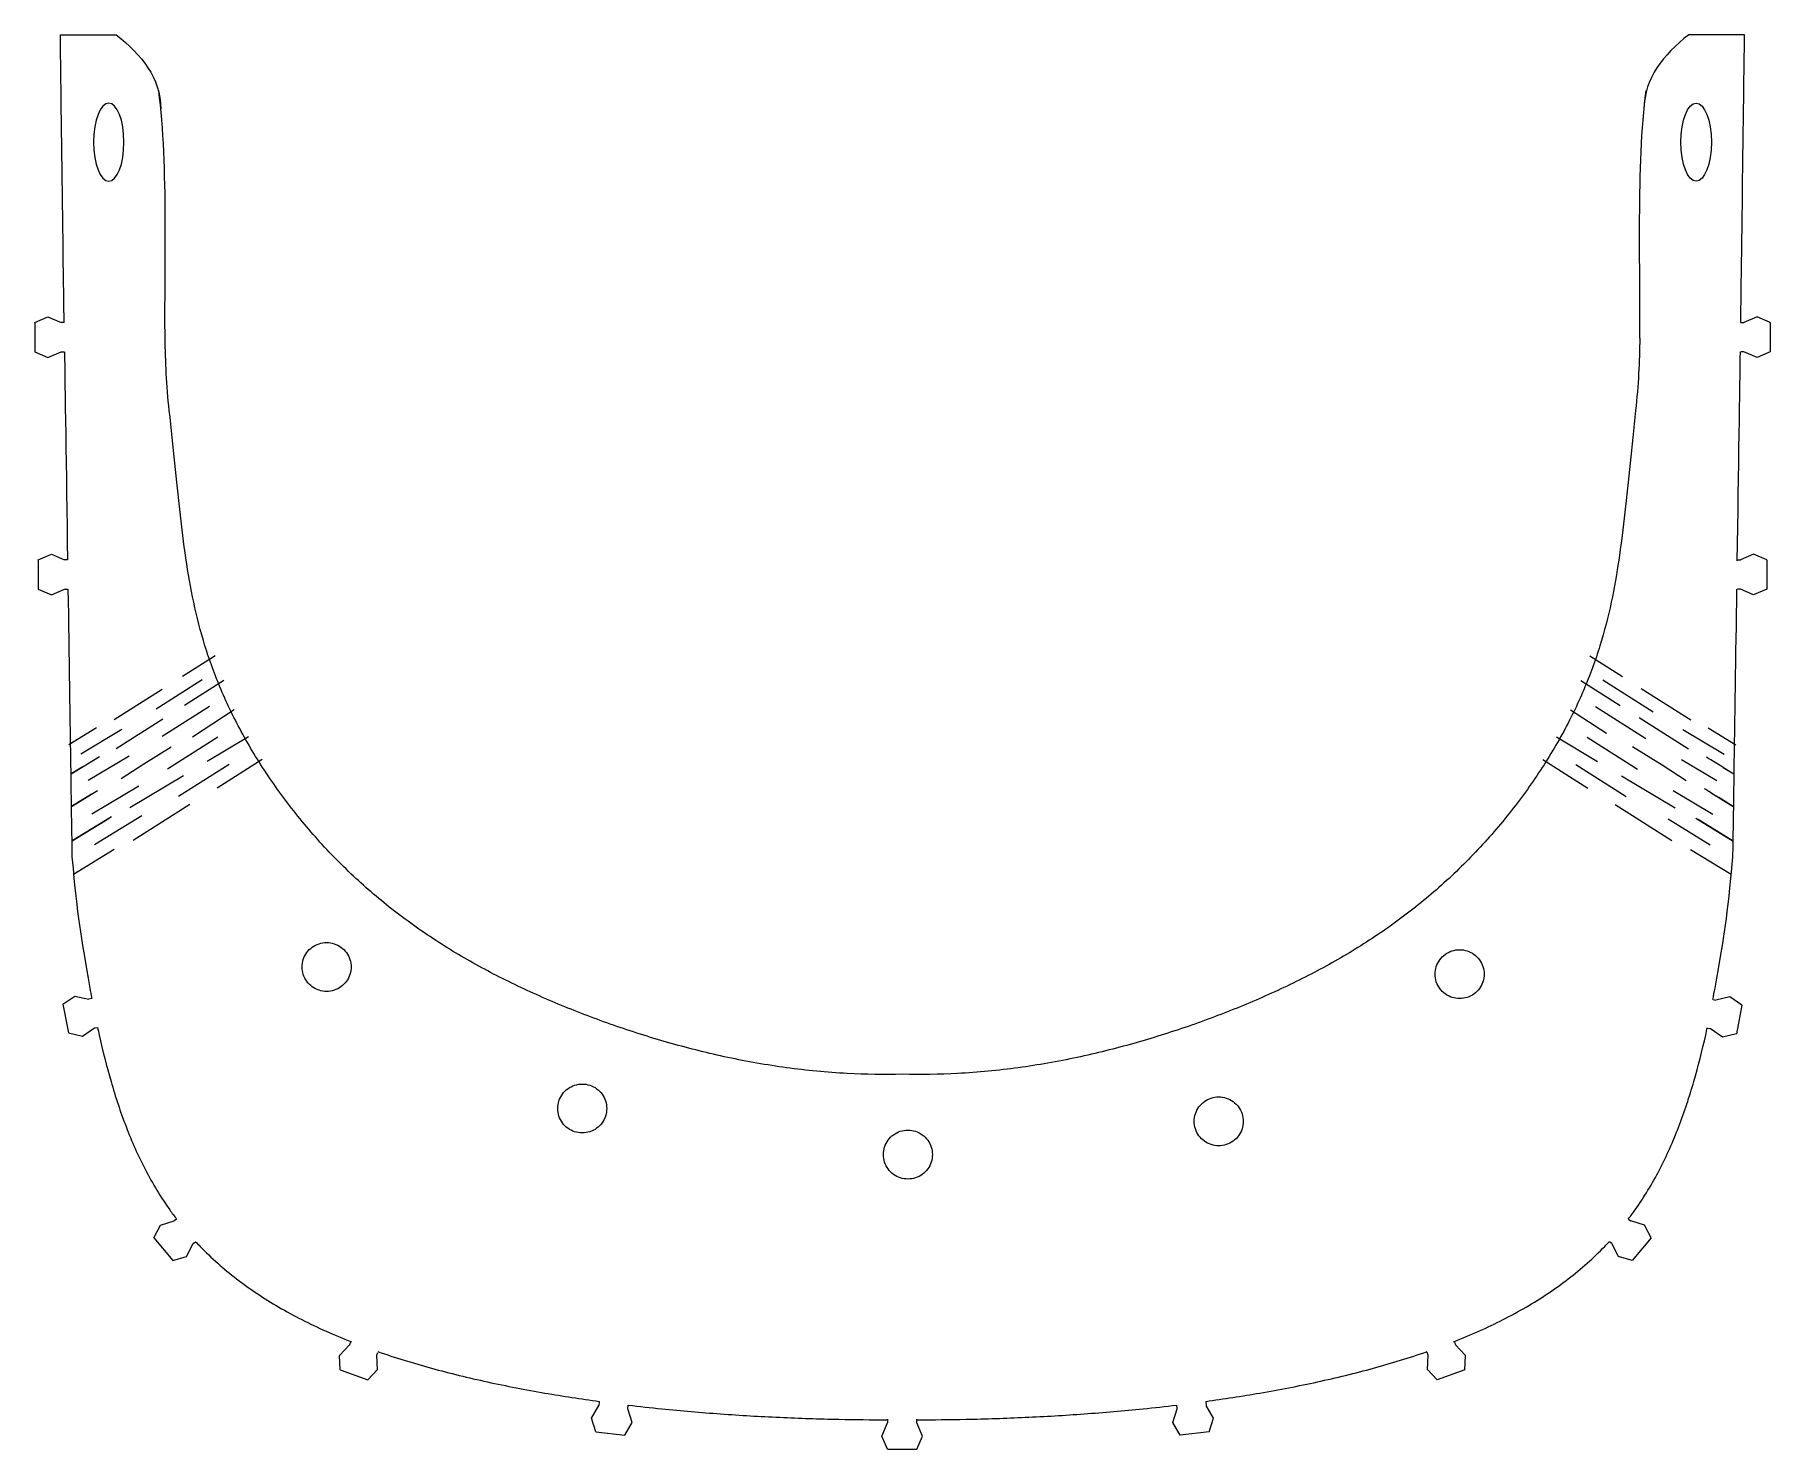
# Model space of a CAD drawing. Header units: millimetres. Extents: x -89 to 88, y -69 to 76.
import ezdxf

# ---------------------------------------------------------------- set-up
doc = ezdxf.new("R2010")
doc.units = ezdxf.units.MM
doc.header["$MEASUREMENT"] = 0
doc.layers.add('Layer 1', color=7, linetype='Continuous')

msp = doc.modelspace()

# ---------------------------------------------------------------- linework, layer by layer
at = {"layer": 'Layer 1', "color": 251, "lineweight": 18}
for points, knots in [([(-86.3146, 46.1679), (-86.3967, 52.5165), (-86.6953, 75.5773), (-86.6953, 75.5773), (-86.6953, 75.5773), (-86.6953, 75.5773), (-80.9899, 75.5773), (-80.9899, 75.5773), (-80.9899, 75.5773), (-78.3728, 73.4312), (-76.4983, 71.267), (-76.4235, 67.9682)], [0, 0, 0, 0, 0.25, 0.25, 0.25, 0.25, 0.5, 0.5, 0.5, 0.5, 1, 1, 1, 1]), ([(84.9239, 46.1679), (85.006, 52.5165), (85.3046, 75.5773), (85.3046, 75.5773), (85.3046, 75.5773), (85.3046, 75.5773), (79.5992, 75.5773), (79.5992, 75.5773), (79.5992, 75.5773), (76.9822, 73.4312), (75.1076, 71.267), (75.0328, 67.9682)], [0, 0, 0, 0, 0.25, 0.25, 0.25, 0.25, 0.5, 0.5, 0.5, 0.5, 1, 1, 1, 1]), ([(-83.305, 64.5957), (-83.305, 66.8052), (-82.6104, 68.5961), (-81.7535, 68.5961), (-81.7535, 68.5961), (-80.8966, 68.5961), (-80.202, 66.8052), (-80.202, 64.5957), (-80.202, 64.5957), (-80.202, 62.3868), (-80.8966, 60.5961), (-81.7535, 60.5961), (-81.7535, 60.5961), (-82.6104, 60.5961), (-83.305, 62.3868), (-83.305, 64.5957)], [0, 0, 0, 0, 0.2, 0.2, 0.2, 0.2, 0.4, 0.4, 0.4, 0.4, 0.6, 0.6, 0.6, 0.6, 1, 1, 1, 1]), ([(81.9143, 64.5957), (81.9143, 66.8052), (81.2197, 68.5961), (80.3628, 68.5961), (80.3628, 68.5961), (79.5059, 68.5961), (78.8114, 66.8052), (78.8114, 64.5957), (78.8114, 64.5957), (78.8114, 62.3868), (79.5059, 60.5961), (80.3628, 60.5961), (80.3628, 60.5961), (81.2197, 60.5961), (81.9143, 62.3868), (81.9143, 64.5957)], [0, 0, 0, 0, 0.2, 0.2, 0.2, 0.2, 0.4, 0.4, 0.4, 0.4, 0.6, 0.6, 0.6, 0.6, 1, 1, 1, 1]), ([(74.607, 44.5667), (74.5713, 42.1938), (74.4616, 39.7645), (74.1801, 37.187), (74.1801, 37.187), (73.9755, 35.3126), (73.7886, 33.5144), (73.6092, 31.7839), (73.6092, 31.7839), (73.4299, 30.0535), (73.2583, 28.3906), (73.0778, 26.7806), (73.0778, 26.7806), (72.8974, 25.1707), (72.7079, 23.6135), (72.4848, 22.0875), (72.4848, 22.0875), (72.2616, 20.5615), (72.0049, 19.0665), (71.688, 17.5803), (71.688, 17.5803), (71.371, 16.094), (70.9939, 14.6165), (70.5335, 13.1312), (70.5335, 13.1312), (70.0731, 11.6457), (69.5294, 10.1525), (68.8892, 8.6472), (68.8892, 8.6472), (68.249, 7.1421), (67.5124, 5.6248), (66.6794, 4.1083), (66.6794, 4.1083), (65.8468, 2.5918), (64.9178, 1.0758), (63.9019, -0.4182), (63.9019, -0.4182), (62.8859, -1.9123), (61.7829, -3.3844), (60.6067, -4.8112), (60.6067, -4.8112), (59.4304, -6.2379), (58.1808, -7.6192), (56.8726, -8.9356), (56.8726, -8.9356), (55.5645, -10.252), (54.1977, -11.5033), (52.7829, -12.6822), (52.7829, -12.6822), (51.3683, -13.861), (49.9056, -14.9674), (48.4012, -16.005), (48.4012, -16.005), (46.8967, -17.0425), (45.3506, -18.0112), (43.7657, -18.9204), (43.7657, -18.9204), (42.1809, -19.8296), (40.5575, -20.6792), (38.8962, -21.4799), (38.8962, -21.4799), (37.2349, -22.2806), (35.5359, -23.0324), (33.7989, -23.7429), (33.7989, -23.7429), (32.0617, -24.4534), (30.2866, -25.1224), (28.4733, -25.7492), (28.4733, -25.7492), (26.6599, -26.3761), (24.8082, -26.9606), (22.9186, -27.4939), (22.9186, -27.4939), (21.0288, -28.027), (19.1012, -28.5091), (17.1369, -28.927), (17.1369, -28.927), (15.1727, -29.3449), (13.1717, -29.6989), (11.1369, -29.9753), (11.1369, -29.9753), (9.1022, -30.2518), (7.0337, -30.4507), (4.9363, -30.5613), (4.9363, -30.5613), (3.08, -30.6593), (1.201, -30.6882), (-0.6953, -30.6449), (-0.6953, -30.6449), (-2.5916, -30.6882), (-4.4706, -30.6593), (-6.3269, -30.5613), (-6.3269, -30.5613), (-8.4243, -30.4507), (-10.4928, -30.2518), (-12.5275, -29.9753), (-12.5275, -29.9753), (-14.5623, -29.6989), (-16.5633, -29.3449), (-18.5275, -28.927), (-18.5275, -28.927), (-20.4918, -28.5091), (-22.4194, -28.027), (-24.3092, -27.4939), (-24.3092, -27.4939), (-26.1988, -26.9606), (-28.0505, -26.3761), (-29.8639, -25.7492), (-29.8639, -25.7492), (-31.6772, -25.1224), (-33.4523, -24.4534), (-35.1895, -23.7429), (-35.1895, -23.7429), (-36.9265, -23.0324), (-38.6255, -22.2806), (-40.2868, -21.4799), (-40.2868, -21.4799), (-41.9481, -20.6792), (-43.5715, -19.8296), (-45.1563, -18.9204), (-45.1563, -18.9204), (-46.7412, -18.0112), (-48.2873, -17.0425), (-49.7918, -16.005), (-49.7918, -16.005), (-51.2962, -14.9674), (-52.759, -13.861), (-54.1735, -12.6822), (-54.1735, -12.6822), (-55.5883, -11.5033), (-56.9551, -10.252), (-58.2633, -8.9356), (-58.2633, -8.9356), (-59.5715, -7.6192), (-60.821, -6.2379), (-61.9973, -4.8112), (-61.9973, -4.8112), (-63.1735, -3.3844), (-64.2765, -1.9123), (-65.2925, -0.4182), (-65.2925, -0.4182), (-66.3084, 1.0758), (-67.2374, 2.5918), (-68.07, 4.1083), (-68.07, 4.1083), (-68.903, 5.6248), (-69.6396, 7.1421), (-70.2798, 8.6472), (-70.2798, 8.6472), (-70.92, 10.1525), (-71.4637, 11.6457), (-71.9241, 13.1312), (-71.9241, 13.1312), (-72.3845, 14.6165), (-72.7616, 16.094), (-73.0786, 17.5803), (-73.0786, 17.5803), (-73.3955, 19.0665), (-73.6522, 20.5615), (-73.8754, 22.0875), (-73.8754, 22.0875), (-74.0985, 23.6135), (-74.2881, 25.1707), (-74.4684, 26.7806), (-74.4684, 26.7806), (-74.649, 28.3906), (-74.8205, 30.0535), (-74.9998, 31.7839), (-74.9998, 31.7839), (-75.1792, 33.5144), (-75.3661, 35.3126), (-75.5708, 37.187), (-75.5708, 37.187), (-75.8523, 39.7645), (-75.962, 42.1938), (-75.9977, 44.5667)], [0, 0, 0, 0, 0.02222222, 0.02222222, 0.02222222, 0.02222222, 0.04444444, 0.04444444, 0.04444444, 0.04444444, 0.06666667, 0.06666667, 0.06666667, 0.06666667, 0.08888889, 0.08888889, 0.08888889, 0.08888889, 0.11111111, 0.11111111, 0.11111111, 0.11111111, 0.13333333, 0.13333333, 0.13333333, 0.13333333, 0.15555556, 0.15555556, 0.15555556, 0.15555556, 0.17777778, 0.17777778, 0.17777778, 0.17777778, 0.2, 0.2, 0.2, 0.2, 0.22222222, 0.22222222, 0.22222222, 0.22222222, 0.24444444, 0.24444444, 0.24444444, 0.24444444, 0.26666667, 0.26666667, 0.26666667, 0.26666667, 0.28888889, 0.28888889, 0.28888889, 0.28888889, 0.31111111, 0.31111111, 0.31111111, 0.31111111, 0.33333333, 0.33333333, 0.33333333, 0.33333333, 0.35555556, 0.35555556, 0.35555556, 0.35555556, 0.37777778, 0.37777778, 0.37777778, 0.37777778, 0.4, 0.4, 0.4, 0.4, 0.42222222, 0.42222222, 0.42222222, 0.42222222, 0.44444444, 0.44444444, 0.44444444, 0.44444444, 0.46666667, 0.46666667, 0.46666667, 0.46666667, 0.48888889, 0.48888889, 0.48888889, 0.48888889, 0.51111111, 0.51111111, 0.51111111, 0.51111111, 0.53333333, 0.53333333, 0.53333333, 0.53333333, 0.55555556, 0.55555556, 0.55555556, 0.55555556, 0.57777778, 0.57777778, 0.57777778, 0.57777778, 0.6, 0.6, 0.6, 0.6, 0.62222222, 0.62222222, 0.62222222, 0.62222222, 0.64444444, 0.64444444, 0.64444444, 0.64444444, 0.66666667, 0.66666667, 0.66666667, 0.66666667, 0.68888889, 0.68888889, 0.68888889, 0.68888889, 0.71111111, 0.71111111, 0.71111111, 0.71111111, 0.73333333, 0.73333333, 0.73333333, 0.73333333, 0.75555556, 0.75555556, 0.75555556, 0.75555556, 0.77777778, 0.77777778, 0.77777778, 0.77777778, 0.8, 0.8, 0.8, 0.8, 0.82222222, 0.82222222, 0.82222222, 0.82222222, 0.84444444, 0.84444444, 0.84444444, 0.84444444, 0.86666667, 0.86666667, 0.86666667, 0.86666667, 0.88888889, 0.88888889, 0.88888889, 0.88888889, 0.91111111, 0.91111111, 0.91111111, 0.91111111, 0.93333333, 0.93333333, 0.93333333, 0.93333333, 0.95555556, 0.95555556, 0.95555556, 0.95555556, 1, 1, 1, 1]), ([(-85.9152, 18.916), (-85.7157, 5.3987), (-85.5119, -8.41), (-85.5119, -8.41), (-85.5119, -8.41), (-84.915, -14.9331), (-84.6973, -16.0989), (-83.6827, -21.832), (-83.6827, -21.832), (-83.6192, -22.191), (-83.5541, -22.5499), (-83.4873, -22.9085)], [0, 0, 0, 0, 0.25, 0.25, 0.25, 0.25, 0.5, 0.5, 0.5, 0.5, 1, 1, 1, 1]), ([(82.0773, -23.0115), (82.1508, -22.6185), (82.2224, -22.2253), (82.292, -21.832), (82.292, -21.832), (83.3067, -16.0989), (83.5243, -14.9331), (84.1212, -8.41), (84.1212, -8.41), (84.1212, -8.41), (84.3251, 5.3986), (84.5245, 18.916)], [0, 0, 0, 0, 0.25, 0.25, 0.25, 0.25, 0.5, 0.5, 0.5, 0.5, 1, 1, 1, 1]), ([(-59.5046, -17.1773), (-59.7675, -17.1773), (-60.0271, -17.2184), (-60.2772, -17.2996), (-60.2772, -17.2996), (-60.5272, -17.3809), (-60.7614, -17.5002), (-60.9741, -17.6548), (-60.9741, -17.6548), (-61.1867, -17.8093), (-61.3727, -17.9952), (-61.5272, -18.2078), (-61.5272, -18.2078), (-61.6817, -18.4205), (-61.801, -18.6547), (-61.8823, -18.9048), (-61.8823, -18.9048), (-61.9635, -19.1548), (-62.0046, -19.4144), (-62.0046, -19.6773), (-62.0046, -19.6773), (-62.0046, -19.9402), (-61.9635, -20.1998), (-61.8823, -20.4498), (-61.8823, -20.4498), (-61.801, -20.6999), (-61.6817, -20.9341), (-61.5272, -21.1468), (-61.5272, -21.1468), (-61.3727, -21.3594), (-61.1867, -21.5453), (-60.9741, -21.6998), (-60.9741, -21.6998), (-60.7614, -21.8544), (-60.5272, -21.9737), (-60.2772, -22.055), (-60.2772, -22.055), (-60.0271, -22.1362), (-59.7675, -22.1773), (-59.5046, -22.1773), (-59.5046, -22.1773), (-59.2417, -22.1773), (-58.9821, -22.1362), (-58.7321, -22.055), (-58.7321, -22.055), (-58.4821, -21.9737), (-58.2478, -21.8544), (-58.0352, -21.6998), (-58.0352, -21.6998), (-57.8225, -21.5453), (-57.6366, -21.3594), (-57.4821, -21.1468), (-57.4821, -21.1468), (-57.3276, -20.9341), (-57.2082, -20.6999), (-57.127, -20.4498), (-57.127, -20.4498), (-57.0458, -20.1998), (-57.0046, -19.9402), (-57.0046, -19.6773), (-57.0046, -19.6773), (-57.0046, -19.4144), (-57.0458, -19.1548), (-57.127, -18.9048), (-57.127, -18.9048), (-57.2082, -18.6547), (-57.3276, -18.4205), (-57.4821, -18.2078), (-57.4821, -18.2078), (-57.6366, -17.9952), (-57.8225, -17.8093), (-58.0352, -17.6548), (-58.0352, -17.6548), (-58.2478, -17.5002), (-58.4821, -17.3809), (-58.7321, -17.2996), (-58.7321, -17.2996), (-58.9821, -17.2184), (-59.2417, -17.1773), (-59.5046, -17.1773)], [0, 0, 0, 0, 0.04761905, 0.04761905, 0.04761905, 0.04761905, 0.0952381, 0.0952381, 0.0952381, 0.0952381, 0.14285714, 0.14285714, 0.14285714, 0.14285714, 0.19047619, 0.19047619, 0.19047619, 0.19047619, 0.23809524, 0.23809524, 0.23809524, 0.23809524, 0.28571429, 0.28571429, 0.28571429, 0.28571429, 0.33333333, 0.33333333, 0.33333333, 0.33333333, 0.38095238, 0.38095238, 0.38095238, 0.38095238, 0.42857143, 0.42857143, 0.42857143, 0.42857143, 0.47619048, 0.47619048, 0.47619048, 0.47619048, 0.52380952, 0.52380952, 0.52380952, 0.52380952, 0.57142857, 0.57142857, 0.57142857, 0.57142857, 0.61904762, 0.61904762, 0.61904762, 0.61904762, 0.66666667, 0.66666667, 0.66666667, 0.66666667, 0.71428571, 0.71428571, 0.71428571, 0.71428571, 0.76190476, 0.76190476, 0.76190476, 0.76190476, 0.80952381, 0.80952381, 0.80952381, 0.80952381, 0.85714286, 0.85714286, 0.85714286, 0.85714286, 0.9047619, 0.9047619, 0.9047619, 0.9047619, 1, 1, 1, 1]), ([(56.2066, -17.9134), (55.9437, -17.9134), (55.6841, -17.9545), (55.434, -18.0358), (55.434, -18.0358), (55.184, -18.117), (54.9498, -18.2363), (54.7371, -18.3909), (54.7371, -18.3909), (54.5244, -18.5454), (54.3386, -18.7313), (54.184, -18.9439), (54.184, -18.9439), (54.0295, -19.1566), (53.9102, -19.3908), (53.8289, -19.6409), (53.8289, -19.6409), (53.7477, -19.8909), (53.7066, -20.1505), (53.7066, -20.4134), (53.7066, -20.4134), (53.7066, -20.6763), (53.7477, -20.9359), (53.8289, -21.1859), (53.8289, -21.1859), (53.9102, -21.436), (54.0295, -21.6702), (54.184, -21.8829), (54.184, -21.8829), (54.3386, -22.0955), (54.5244, -22.2814), (54.7371, -22.436), (54.7371, -22.436), (54.9498, -22.5905), (55.184, -22.7098), (55.434, -22.791), (55.434, -22.791), (55.6841, -22.8723), (55.9437, -22.9134), (56.2066, -22.9134), (56.2066, -22.9134), (56.4695, -22.9134), (56.7291, -22.8723), (56.9791, -22.791), (56.9791, -22.791), (57.2292, -22.7098), (57.4634, -22.5905), (57.676, -22.436), (57.676, -22.436), (57.8887, -22.2814), (58.0746, -22.0955), (58.2291, -21.8829), (58.2291, -21.8829), (58.3837, -21.6702), (58.503, -21.436), (58.5842, -21.1859), (58.5842, -21.1859), (58.6655, -20.9359), (58.7066, -20.6763), (58.7066, -20.4134), (58.7066, -20.4134), (58.7066, -20.1505), (58.6655, -19.8909), (58.5842, -19.6409), (58.5842, -19.6409), (58.503, -19.3908), (58.3837, -19.1566), (58.2291, -18.9439), (58.2291, -18.9439), (58.0746, -18.7313), (57.8887, -18.5454), (57.676, -18.3909), (57.676, -18.3909), (57.4634, -18.2363), (57.2292, -18.117), (56.9791, -18.0358), (56.9791, -18.0358), (56.7291, -17.9545), (56.4695, -17.9134), (56.2066, -17.9134)], [0, 0, 0, 0, 0.04761905, 0.04761905, 0.04761905, 0.04761905, 0.0952381, 0.0952381, 0.0952381, 0.0952381, 0.14285714, 0.14285714, 0.14285714, 0.14285714, 0.19047619, 0.19047619, 0.19047619, 0.19047619, 0.23809524, 0.23809524, 0.23809524, 0.23809524, 0.28571429, 0.28571429, 0.28571429, 0.28571429, 0.33333333, 0.33333333, 0.33333333, 0.33333333, 0.38095238, 0.38095238, 0.38095238, 0.38095238, 0.42857143, 0.42857143, 0.42857143, 0.42857143, 0.47619048, 0.47619048, 0.47619048, 0.47619048, 0.52380952, 0.52380952, 0.52380952, 0.52380952, 0.57142857, 0.57142857, 0.57142857, 0.57142857, 0.61904762, 0.61904762, 0.61904762, 0.61904762, 0.66666667, 0.66666667, 0.66666667, 0.66666667, 0.71428571, 0.71428571, 0.71428571, 0.71428571, 0.76190476, 0.76190476, 0.76190476, 0.76190476, 0.80952381, 0.80952381, 0.80952381, 0.80952381, 0.85714286, 0.85714286, 0.85714286, 0.85714286, 0.9047619, 0.9047619, 0.9047619, 0.9047619, 1, 1, 1, 1]), ([(-82.8975, -25.8526), (-82.8414, -26.1132), (-82.7842, -26.3737), (-82.726, -26.6339), (-82.726, -26.6339), (-82.3694, -28.2277), (-81.9726, -29.8125), (-81.5211, -31.3767), (-81.5211, -31.3767), (-81.0693, -32.9409), (-80.5631, -34.4848), (-79.9845, -35.9933), (-79.9845, -35.9933), (-79.4058, -37.5019), (-78.7548, -38.9753), (-78.0147, -40.3987), (-78.0147, -40.3987), (-77.2746, -41.8221), (-76.4455, -43.1954), (-75.5147, -44.5056), (-75.5147, -44.5056), (-75.2906, -44.8211), (-75.0605, -45.1331), (-74.8246, -45.4411)], [0, 0, 0, 0, 0.14285714, 0.14285714, 0.14285714, 0.14285714, 0.28571429, 0.28571429, 0.28571429, 0.28571429, 0.42857143, 0.42857143, 0.42857143, 0.42857143, 0.57142857, 0.57142857, 0.57142857, 0.57142857, 0.71428571, 0.71428571, 0.71428571, 0.71428571, 1, 1, 1, 1]), ([(73.4337, -45.4413), (73.6697, -45.1332), (73.8998, -44.8212), (74.124, -44.5056), (74.124, -44.5056), (75.0548, -43.1954), (75.8839, -41.8221), (76.624, -40.3987), (76.624, -40.3987), (77.3641, -38.9753), (78.0151, -37.5019), (78.5938, -35.9933), (78.5938, -35.9933), (79.1724, -34.4848), (79.6787, -32.9409), (80.1304, -31.3767), (80.1304, -31.3767), (80.5819, -29.8125), (80.9788, -28.2277), (81.3353, -26.6339), (81.3353, -26.6339), (81.3935, -26.3737), (81.4507, -26.1131), (81.5067, -25.8526)], [0, 0, 0, 0, 0.14285714, 0.14285714, 0.14285714, 0.14285714, 0.28571429, 0.28571429, 0.28571429, 0.28571429, 0.42857143, 0.42857143, 0.42857143, 0.42857143, 0.57142857, 0.57142857, 0.57142857, 0.57142857, 0.71428571, 0.71428571, 0.71428571, 0.71428571, 1, 1, 1, 1]), ([(-33.3991, -31.6412), (-33.662, -31.6412), (-33.9216, -31.6823), (-34.1717, -31.7635), (-34.1717, -31.7635), (-34.4217, -31.8448), (-34.6559, -31.9641), (-34.8686, -32.1186), (-34.8686, -32.1186), (-35.0813, -32.2732), (-35.2671, -32.459), (-35.4217, -32.6717), (-35.4217, -32.6717), (-35.5762, -32.8844), (-35.6955, -33.1186), (-35.7768, -33.3686), (-35.7768, -33.3686), (-35.858, -33.6187), (-35.8991, -33.8783), (-35.8991, -34.1412), (-35.8991, -34.1412), (-35.8991, -34.4041), (-35.858, -34.6637), (-35.7768, -34.9137), (-35.7768, -34.9137), (-35.6955, -35.1638), (-35.5762, -35.398), (-35.4217, -35.6107), (-35.4217, -35.6107), (-35.2671, -35.8233), (-35.0813, -36.0092), (-34.8686, -36.1637), (-34.8686, -36.1637), (-34.6559, -36.3183), (-34.4217, -36.4376), (-34.1717, -36.5188), (-34.1717, -36.5188), (-33.9216, -36.6001), (-33.662, -36.6412), (-33.3991, -36.6412), (-33.3991, -36.6412), (-33.1363, -36.6412), (-32.8766, -36.6001), (-32.6266, -36.5188), (-32.6266, -36.5188), (-32.3765, -36.4376), (-32.1423, -36.3183), (-31.9296, -36.1637), (-31.9296, -36.1637), (-31.717, -36.0092), (-31.5311, -35.8233), (-31.3766, -35.6107), (-31.3766, -35.6107), (-31.222, -35.398), (-31.1027, -35.1638), (-31.0215, -34.9137), (-31.0215, -34.9137), (-30.9402, -34.6637), (-30.8991, -34.4041), (-30.8991, -34.1412), (-30.8991, -34.1412), (-30.8991, -33.8783), (-30.9402, -33.6187), (-31.0215, -33.3686), (-31.0215, -33.3686), (-31.1027, -33.1186), (-31.222, -32.8844), (-31.3766, -32.6717), (-31.3766, -32.6717), (-31.5311, -32.459), (-31.717, -32.2732), (-31.9296, -32.1186), (-31.9296, -32.1186), (-32.1423, -31.9641), (-32.3765, -31.8448), (-32.6266, -31.7635), (-32.6266, -31.7635), (-32.8766, -31.6823), (-33.1363, -31.6412), (-33.3991, -31.6412)], [0, 0, 0, 0, 0.04761905, 0.04761905, 0.04761905, 0.04761905, 0.0952381, 0.0952381, 0.0952381, 0.0952381, 0.14285714, 0.14285714, 0.14285714, 0.14285714, 0.19047619, 0.19047619, 0.19047619, 0.19047619, 0.23809524, 0.23809524, 0.23809524, 0.23809524, 0.28571429, 0.28571429, 0.28571429, 0.28571429, 0.33333333, 0.33333333, 0.33333333, 0.33333333, 0.38095238, 0.38095238, 0.38095238, 0.38095238, 0.42857143, 0.42857143, 0.42857143, 0.42857143, 0.47619048, 0.47619048, 0.47619048, 0.47619048, 0.52380952, 0.52380952, 0.52380952, 0.52380952, 0.57142857, 0.57142857, 0.57142857, 0.57142857, 0.61904762, 0.61904762, 0.61904762, 0.61904762, 0.66666667, 0.66666667, 0.66666667, 0.66666667, 0.71428571, 0.71428571, 0.71428571, 0.71428571, 0.76190476, 0.76190476, 0.76190476, 0.76190476, 0.80952381, 0.80952381, 0.80952381, 0.80952381, 0.85714286, 0.85714286, 0.85714286, 0.85714286, 0.9047619, 0.9047619, 0.9047619, 0.9047619, 1, 1, 1, 1]), ([(31.6056, -32.9562), (31.3427, -32.9562), (31.0831, -32.9973), (30.833, -33.0786), (30.833, -33.0786), (30.583, -33.1598), (30.3488, -33.2791), (30.1361, -33.4337), (30.1361, -33.4337), (29.9234, -33.5882), (29.7376, -33.7741), (29.5831, -33.9867), (29.5831, -33.9867), (29.4285, -34.1994), (29.3092, -34.4336), (29.2279, -34.6837), (29.2279, -34.6837), (29.1467, -34.9337), (29.1056, -35.1933), (29.1056, -35.4562), (29.1056, -35.4562), (29.1056, -35.7191), (29.1467, -35.9787), (29.2279, -36.2288), (29.2279, -36.2288), (29.3092, -36.4788), (29.4285, -36.713), (29.5831, -36.9257), (29.5831, -36.9257), (29.7376, -37.1383), (29.9234, -37.3242), (30.1361, -37.4788), (30.1361, -37.4788), (30.3488, -37.6333), (30.583, -37.7526), (30.833, -37.8338), (30.833, -37.8338), (31.0831, -37.9151), (31.3427, -37.9562), (31.6056, -37.9562), (31.6056, -37.9562), (31.8685, -37.9562), (32.1281, -37.9151), (32.3781, -37.8338), (32.3781, -37.8338), (32.6282, -37.7526), (32.8624, -37.6333), (33.0751, -37.4788), (33.0751, -37.4788), (33.2877, -37.3242), (33.4736, -37.1383), (33.6281, -36.9257), (33.6281, -36.9257), (33.7827, -36.713), (33.902, -36.4788), (33.9832, -36.2288), (33.9832, -36.2288), (34.0645, -35.9787), (34.1056, -35.7191), (34.1056, -35.4562), (34.1056, -35.4562), (34.1056, -35.1933), (34.0645, -34.9337), (33.9832, -34.6837), (33.9832, -34.6837), (33.902, -34.4336), (33.7827, -34.1994), (33.6281, -33.9867), (33.6281, -33.9867), (33.4736, -33.7741), (33.2877, -33.5882), (33.0751, -33.4337), (33.0751, -33.4337), (32.8624, -33.2791), (32.6282, -33.1598), (32.3781, -33.0786), (32.3781, -33.0786), (32.1281, -32.9973), (31.8685, -32.9562), (31.6056, -32.9562)], [0, 0, 0, 0, 0.04761905, 0.04761905, 0.04761905, 0.04761905, 0.0952381, 0.0952381, 0.0952381, 0.0952381, 0.14285714, 0.14285714, 0.14285714, 0.14285714, 0.19047619, 0.19047619, 0.19047619, 0.19047619, 0.23809524, 0.23809524, 0.23809524, 0.23809524, 0.28571429, 0.28571429, 0.28571429, 0.28571429, 0.33333333, 0.33333333, 0.33333333, 0.33333333, 0.38095238, 0.38095238, 0.38095238, 0.38095238, 0.42857143, 0.42857143, 0.42857143, 0.42857143, 0.47619048, 0.47619048, 0.47619048, 0.47619048, 0.52380952, 0.52380952, 0.52380952, 0.52380952, 0.57142857, 0.57142857, 0.57142857, 0.57142857, 0.61904762, 0.61904762, 0.61904762, 0.61904762, 0.66666667, 0.66666667, 0.66666667, 0.66666667, 0.71428571, 0.71428571, 0.71428571, 0.71428571, 0.76190476, 0.76190476, 0.76190476, 0.76190476, 0.80952381, 0.80952381, 0.80952381, 0.80952381, 0.85714286, 0.85714286, 0.85714286, 0.85714286, 0.9047619, 0.9047619, 0.9047619, 0.9047619, 1, 1, 1, 1]), ([(-0.1394, -36.3498), (-0.4023, -36.3498), (-0.6619, -36.3909), (-0.9119, -36.4721), (-0.9119, -36.4721), (-1.162, -36.5534), (-1.3962, -36.6727), (-1.6089, -36.8273), (-1.6089, -36.8273), (-1.8215, -36.9818), (-2.0074, -37.1676), (-2.162, -37.3803), (-2.162, -37.3803), (-2.3165, -37.593), (-2.4358, -37.8272), (-2.517, -38.0773), (-2.517, -38.0773), (-2.5983, -38.3273), (-2.6394, -38.5869), (-2.6394, -38.8498), (-2.6394, -38.8498), (-2.6394, -39.1127), (-2.5983, -39.3723), (-2.517, -39.6223), (-2.517, -39.6223), (-2.4358, -39.8724), (-2.3165, -40.1066), (-2.162, -40.3193), (-2.162, -40.3193), (-2.0074, -40.5319), (-1.8215, -40.7178), (-1.6089, -40.8723), (-1.6089, -40.8723), (-1.3962, -41.0269), (-1.162, -41.1462), (-0.9119, -41.2275), (-0.9119, -41.2275), (-0.6619, -41.3087), (-0.4023, -41.3498), (-0.1394, -41.3498), (-0.1394, -41.3498), (0.1235, -41.3498), (0.3831, -41.3087), (0.6331, -41.2275), (0.6331, -41.2275), (0.8831, -41.1462), (1.1174, -41.0269), (1.33, -40.8723), (1.33, -40.8723), (1.5427, -40.7178), (1.7286, -40.5319), (1.8831, -40.3193), (1.8831, -40.3193), (2.0376, -40.1066), (2.157, -39.8724), (2.2382, -39.6223), (2.2382, -39.6223), (2.3195, -39.3723), (2.3606, -39.1127), (2.3606, -38.8498), (2.3606, -38.8498), (2.3606, -38.5869), (2.3195, -38.3273), (2.2382, -38.0773), (2.2382, -38.0773), (2.157, -37.8272), (2.0376, -37.593), (1.8831, -37.3803), (1.8831, -37.3803), (1.7286, -37.1676), (1.5427, -36.9818), (1.33, -36.8273), (1.33, -36.8273), (1.1174, -36.6727), (0.8831, -36.5534), (0.6331, -36.4721), (0.6331, -36.4721), (0.3831, -36.3909), (0.1235, -36.3498), (-0.1394, -36.3498)], [0, 0, 0, 0, 0.04761905, 0.04761905, 0.04761905, 0.04761905, 0.0952381, 0.0952381, 0.0952381, 0.0952381, 0.14285714, 0.14285714, 0.14285714, 0.14285714, 0.19047619, 0.19047619, 0.19047619, 0.19047619, 0.23809524, 0.23809524, 0.23809524, 0.23809524, 0.28571429, 0.28571429, 0.28571429, 0.28571429, 0.33333333, 0.33333333, 0.33333333, 0.33333333, 0.38095238, 0.38095238, 0.38095238, 0.38095238, 0.42857143, 0.42857143, 0.42857143, 0.42857143, 0.47619048, 0.47619048, 0.47619048, 0.47619048, 0.52380952, 0.52380952, 0.52380952, 0.52380952, 0.57142857, 0.57142857, 0.57142857, 0.57142857, 0.61904762, 0.61904762, 0.61904762, 0.61904762, 0.66666667, 0.66666667, 0.66666667, 0.66666667, 0.71428571, 0.71428571, 0.71428571, 0.71428571, 0.76190476, 0.76190476, 0.76190476, 0.76190476, 0.80952381, 0.80952381, 0.80952381, 0.80952381, 0.85714286, 0.85714286, 0.85714286, 0.85714286, 0.9047619, 0.9047619, 0.9047619, 0.9047619, 1, 1, 1, 1]), ([(-72.8774, -47.7497), (-72.7249, -47.9142), (-72.5702, -48.0774), (-72.4137, -48.2392), (-72.4137, -48.2392), (-71.2761, -49.4153), (-70.0332, -50.5204), (-68.6918, -51.5524), (-68.6918, -51.5524), (-67.3499, -52.5844), (-65.9097, -53.5434), (-64.3836, -54.4315), (-64.3836, -54.4315), (-62.8577, -55.3196), (-61.246, -56.1369), (-59.5658, -56.8886), (-59.5658, -56.8886), (-58.7185, -57.2677), (-57.8537, -57.6303), (-56.9738, -57.9769)], [0, 0, 0, 0, 0.16666667, 0.16666667, 0.16666667, 0.16666667, 0.33333333, 0.33333333, 0.33333333, 0.33333333, 0.5, 0.5, 0.5, 0.5, 0.66666667, 0.66666667, 0.66666667, 0.66666667, 1, 1, 1, 1]), ([(55.5831, -57.9769), (56.463, -57.6303), (57.3278, -57.2677), (58.1752, -56.8886), (58.1752, -56.8886), (59.8554, -56.1369), (61.4671, -55.3196), (62.993, -54.4315), (62.993, -54.4315), (64.5191, -53.5434), (65.9593, -52.5844), (67.3011, -51.5524), (67.3011, -51.5524), (68.6426, -50.5204), (69.8855, -49.4153), (71.0231, -48.2392), (71.0231, -48.2392), (71.1796, -48.0774), (71.3343, -47.9142), (71.4868, -47.7497)], [0, 0, 0, 0, 0.16666667, 0.16666667, 0.16666667, 0.16666667, 0.33333333, 0.33333333, 0.33333333, 0.33333333, 0.5, 0.5, 0.5, 0.5, 0.66666667, 0.66666667, 0.66666667, 0.66666667, 1, 1, 1, 1]), ([(-54.2705, -58.9777), (-52.4928, -59.596), (-50.6664, -60.1576), (-48.8071, -60.6691), (-48.8071, -60.6691), (-46.9246, -61.1874), (-45.0084, -61.6545), (-43.0712, -62.0769), (-43.0712, -62.0769), (-41.134, -62.4996), (-39.1756, -62.8776), (-37.2048, -63.2169), (-37.2048, -63.2169), (-35.3692, -63.533), (-33.5227, -63.8155), (-31.6699, -64.0681)], [0, 0, 0, 0, 0.2, 0.2, 0.2, 0.2, 0.4, 0.4, 0.4, 0.4, 0.6, 0.6, 0.6, 0.6, 1, 1, 1, 1]), ([(30.273, -64.069), (32.1279, -63.8162), (33.9765, -63.5334), (35.8142, -63.2169), (35.8142, -63.2169), (37.785, -62.8776), (39.7434, -62.4996), (41.6806, -62.0769), (41.6806, -62.0769), (43.6178, -61.6545), (45.534, -61.1874), (47.4165, -60.6691), (47.4165, -60.6691), (49.2758, -60.1576), (51.1022, -59.596), (52.8799, -58.9777)], [0, 0, 0, 0, 0.2, 0.2, 0.2, 0.2, 0.4, 0.4, 0.4, 0.4, 0.6, 0.6, 0.6, 0.6, 1, 1, 1, 1]), ([(-28.6902, -64.4487), (-27.5531, -64.5843), (-26.4139, -64.7095), (-25.2737, -64.8247), (-25.2737, -64.8247), (-23.2731, -65.027), (-21.2689, -65.1989), (-19.2622, -65.3436), (-19.2622, -65.3436), (-17.2554, -65.4881), (-15.2462, -65.6053), (-13.2344, -65.6965), (-13.2344, -65.6965), (-11.2227, -65.7879), (-9.2085, -65.8536), (-7.1909, -65.8942), (-7.1909, -65.8942), (-5.5379, -65.9275), (-3.8827, -65.9437), (-2.2249, -65.9432)], [0, 0, 0, 0, 0.16666667, 0.16666667, 0.16666667, 0.16666667, 0.33333333, 0.33333333, 0.33333333, 0.33333333, 0.5, 0.5, 0.5, 0.5, 0.66666667, 0.66666667, 0.66666667, 0.66666667, 1, 1, 1, 1]), ([(0.7845, -65.9432), (2.4588, -65.9441), (4.1307, -65.9278), (5.8003, -65.8942), (5.8003, -65.8942), (7.8179, -65.8536), (9.8321, -65.7879), (11.8438, -65.6965), (11.8438, -65.6965), (13.8556, -65.6053), (15.8648, -65.4881), (17.8716, -65.3436), (17.8716, -65.3436), (19.8783, -65.1989), (21.8825, -65.027), (23.8831, -64.8247), (23.8831, -64.8247), (25.0271, -64.7091), (26.1699, -64.5834), (27.3109, -64.4473)], [0, 0, 0, 0, 0.16666667, 0.16666667, 0.16666667, 0.16666667, 0.33333333, 0.33333333, 0.33333333, 0.33333333, 0.5, 0.5, 0.5, 0.5, 0.66666667, 0.66666667, 0.66666667, 0.66666667, 1, 1, 1, 1])]:
    msp.add_open_spline(points, degree=3, knots=knots, dxfattribs=at)
for points in [[(-75.9977, 44.5667), (-76.096, 51.0939), (-75.6348, 62.2646), (-76.6505, 69.8614)], [(74.607, 44.5667), (74.7053, 51.0939), (74.2441, 62.2646), (75.2598, 69.8614)], [(-86.2732, 43.1679), (-86.2246, 39.8771), (-86.0967, 31.2191), (-85.9595, 21.916)], [(84.5673, 21.814), (84.7051, 31.1558), (84.8338, 39.865), (84.8825, 43.1679)]]:
    msp.add_open_spline(points, degree=3, dxfattribs=at)
at = {"layer": 'Layer 1', "color": 250, "lineweight": 9}
for points in [[(-89.3146, 46.1679), (-89.3146, 46.1679), (-87.9646, 46.7512), (-87.9646, 46.7512), (-87.9646, 46.7512), (-87.9646, 46.7512), (-86.6146, 46.1679), (-86.6146, 46.1679)], [(87.9348, 46.1679), (87.9348, 46.1679), (86.5848, 46.7512), (86.5848, 46.7512), (86.5848, 46.7512), (86.5848, 46.7512), (85.2348, 46.1679), (85.2348, 46.1679)], [(-89.3146, 43.1679), (-89.3146, 43.1679), (-87.9646, 42.5846), (-87.9646, 42.5846), (-87.9646, 42.5846), (-87.9646, 42.5846), (-86.6146, 43.1679), (-86.6146, 43.1679)], [(87.9348, 43.1679), (87.9348, 43.1679), (86.5848, 42.5846), (86.5848, 42.5846), (86.5848, 42.5846), (86.5848, 42.5846), (85.2348, 43.1679), (85.2348, 43.1679)], [(-88.9595, 21.916), (-88.9595, 21.916), (-87.6095, 22.4993), (-87.6095, 22.4993), (-87.6095, 22.4993), (-87.6095, 22.4993), (-86.2595, 21.916), (-86.2595, 21.916)], [(87.5797, 21.916), (87.5797, 21.916), (86.2297, 22.4993), (86.2297, 22.4993), (86.2297, 22.4993), (86.2297, 22.4993), (84.8797, 21.916), (84.8797, 21.916)], [(-88.9595, 18.916), (-88.9595, 18.916), (-87.6095, 18.3327), (-87.6095, 18.3327), (-87.6095, 18.3327), (-87.6095, 18.3327), (-86.2595, 18.916), (-86.2595, 18.916)], [(87.5797, 18.916), (87.5797, 18.916), (86.2297, 18.3327), (86.2297, 18.3327), (86.2297, 18.3327), (86.2297, 18.3327), (84.8797, 18.916), (84.8797, 18.916)], [(-86.4277, -23.4796), (-86.4277, -23.4796), (-85.2137, -22.6496), (-85.2137, -22.6496), (-85.2137, -22.6496), (-85.2137, -22.6496), (-83.7773, -22.9648), (-83.7773, -22.9648)], [(85.0354, -23.5715), (85.0354, -23.5715), (83.818, -22.7464), (83.818, -22.7464), (83.818, -22.7464), (83.818, -22.7464), (82.3829, -23.0675), (82.3829, -23.0675)], [(-85.8558, -26.4245), (-85.8558, -26.4245), (-84.4193, -26.7398), (-84.4193, -26.7398), (-84.4193, -26.7398), (-84.4193, -26.7398), (-83.2053, -25.9098), (-83.2053, -25.9098)], [(84.4754, -26.5187), (84.4754, -26.5187), (83.0403, -26.8398), (83.0403, -26.8398), (83.0403, -26.8398), (83.0403, -26.8398), (81.8229, -26.0147), (81.8229, -26.0147)], [(-77.1331, -47.3573), (-77.1331, -47.3573), (-76.4668, -46.0463), (-76.4668, -46.0463), (-76.4668, -46.0463), (-76.4668, -46.0463), (-75.0555, -45.6329), (-75.0555, -45.6329)], [(75.7533, -47.3573), (75.7533, -47.3573), (75.087, -46.0463), (75.087, -46.0463), (75.087, -46.0463), (75.087, -46.0463), (73.6757, -45.6329), (73.6757, -45.6329)], [(-75.2171, -49.6657), (-75.2171, -49.6657), (-73.8057, -49.2524), (-73.8057, -49.2524), (-73.8057, -49.2524), (-73.8057, -49.2524), (-73.1395, -47.9413), (-73.1395, -47.9413)], [(73.8373, -49.6657), (73.8373, -49.6657), (72.4259, -49.2524), (72.4259, -49.2524), (72.4259, -49.2524), (72.4259, -49.2524), (71.7597, -47.9413), (71.7597, -47.9413)], [(-58.1205, -60.8347), (-58.1205, -60.8347), (-58.1984, -59.3661), (-58.1984, -59.3661), (-58.1984, -59.3661), (-58.1984, -59.3661), (-57.1824, -58.3029), (-57.1824, -58.3029)], [(56.7407, -60.8347), (56.7407, -60.8347), (56.8186, -59.3661), (56.8186, -59.3661), (56.8186, -59.3661), (56.8186, -59.3661), (55.8026, -58.3029), (55.8026, -58.3029)], [(-55.3074, -61.877), (-55.3074, -61.877), (-54.2914, -60.8138), (-54.2914, -60.8138), (-54.2914, -60.8138), (-54.2914, -60.8138), (-54.3693, -59.3452), (-54.3693, -59.3452)], [(53.9276, -61.877), (53.9276, -61.877), (52.9116, -60.8138), (52.9116, -60.8138), (52.9116, -60.8138), (52.9116, -60.8138), (52.9895, -59.3452), (52.9895, -59.3452)], [(-32.0165, -67.1745), (-32.0165, -67.1745), (-32.4425, -65.767), (-32.4425, -65.767), (-32.4425, -65.767), (-32.4425, -65.767), (-31.7094, -64.4921), (-31.7094, -64.4921)], [(-29.036, -67.5158), (-29.036, -67.5158), (-28.3029, -66.2409), (-28.3029, -66.2409), (-28.3029, -66.2409), (-28.3029, -66.2409), (-28.7289, -64.8333), (-28.7289, -64.8333)], [(27.6562, -67.5158), (27.6562, -67.5158), (26.9231, -66.2409), (26.9231, -66.2409), (26.9231, -66.2409), (26.9231, -66.2409), (27.3491, -64.8333), (27.3491, -64.8333)], [(30.6367, -67.1745), (30.6367, -67.1745), (31.0627, -65.767), (31.0627, -65.767), (31.0627, -65.767), (31.0627, -65.767), (30.3296, -64.4921), (30.3296, -64.4921)], [(-2.2252, -68.9634), (-2.2252, -68.9634), (-2.8083, -67.6134), (-2.8083, -67.6134), (-2.8083, -67.6134), (-2.8083, -67.6134), (-2.2249, -66.2634), (-2.2249, -66.2634)], [(0.7748, -68.9638), (0.7748, -68.9638), (1.3583, -67.6138), (1.3583, -67.6138), (1.3583, -67.6138), (1.3583, -67.6138), (0.7751, -66.2638), (0.7751, -66.2638)]]:
    msp.add_open_spline(points, degree=3, knots=[0, 0, 0, 0, 0.33333333, 0.33333333, 0.33333333, 0.33333333, 1, 1, 1, 1], dxfattribs=at)
for points in [[(-89.3146, 46.1679), (-89.3146, 46.1679), (-89.3146, 43.1679), (-89.3146, 43.1679)], [(-89.3146, 46.1512), (-89.3146, 46.1512), (-89.3146, 46.1679), (-89.3146, 46.1679)], [(-86.3146, 46.1679), (-86.3146, 46.1679), (-86.6146, 46.1679), (-86.6146, 46.1679)], [(-86.6146, 46.1679), (-86.6146, 46.1679), (-86.6146, 46.1512), (-86.6146, 46.1512)], [(-86.6146, 46.1679), (-86.6146, 46.1679), (-86.6146, 46.1512), (-86.6146, 46.1512)], [(84.9348, 46.1679), (84.9348, 46.1679), (85.2348, 46.1679), (85.2348, 46.1679)], [(85.2348, 46.1679), (85.2348, 46.1679), (85.2348, 46.1512), (85.2348, 46.1512)], [(85.2348, 46.1679), (85.2348, 46.1679), (85.2348, 46.1512), (85.2348, 46.1512)], [(87.9348, 46.1679), (87.9348, 46.1679), (87.9348, 43.1679), (87.9348, 43.1679)], [(87.9348, 46.1512), (87.9348, 46.1512), (87.9348, 46.1679), (87.9348, 46.1679)], [(-86.6146, 43.1679), (-86.6146, 43.1679), (-86.3146, 43.1679), (-86.3146, 43.1679)], [(85.2348, 43.1679), (85.2348, 43.1679), (84.9348, 43.1679), (84.9348, 43.1679)], [(-88.9595, 21.916), (-88.9595, 21.916), (-88.9595, 18.916), (-88.9595, 18.916)], [(-88.9595, 21.8993), (-88.9595, 21.8993), (-88.9595, 21.916), (-88.9595, 21.916)], [(-85.9595, 21.916), (-85.9595, 21.916), (-86.2595, 21.916), (-86.2595, 21.916)], [(-86.2595, 21.916), (-86.2595, 21.916), (-86.2595, 21.8993), (-86.2595, 21.8993)], [(-86.2595, 21.916), (-86.2595, 21.916), (-86.2595, 21.8993), (-86.2595, 21.8993)], [(84.5797, 21.916), (84.5797, 21.916), (84.8797, 21.916), (84.8797, 21.916)], [(84.8797, 21.916), (84.8797, 21.916), (84.8797, 21.8993), (84.8797, 21.8993)], [(84.8797, 21.916), (84.8797, 21.916), (84.8797, 21.8993), (84.8797, 21.8993)], [(87.5797, 21.916), (87.5797, 21.916), (87.5797, 18.916), (87.5797, 18.916)], [(87.5797, 21.8993), (87.5797, 21.8993), (87.5797, 21.916), (87.5797, 21.916)], [(-86.2595, 18.916), (-86.2595, 18.916), (-85.9595, 18.916), (-85.9595, 18.916)], [(84.8797, 18.916), (84.8797, 18.916), (84.5797, 18.916), (84.5797, 18.916)], [(-83.4828, -22.9076), (-83.4828, -22.9076), (-83.7773, -22.9648), (-83.7773, -22.9648)], [(-83.7773, -22.9648), (-83.7773, -22.9648), (-83.7741, -22.9812), (-83.7741, -22.9812)], [(-83.7773, -22.9648), (-83.7773, -22.9648), (-83.7741, -22.9812), (-83.7741, -22.9812)], [(82.0882, -23.0115), (82.0882, -23.0115), (82.3829, -23.0675), (82.3829, -23.0675)], [(-86.4277, -23.4796), (-86.4277, -23.4796), (-85.8558, -26.4245), (-85.8558, -26.4245)], [(-86.4245, -23.496), (-86.4245, -23.496), (-86.4277, -23.4796), (-86.4277, -23.4796)], [(82.3829, -23.0675), (82.3829, -23.0675), (82.3798, -23.0839), (82.3798, -23.0839)], [(82.3829, -23.0675), (82.3829, -23.0675), (82.3798, -23.0839), (82.3798, -23.0839)], [(85.0354, -23.5715), (85.0354, -23.5715), (84.4754, -26.5187), (84.4754, -26.5187)], [(85.0323, -23.5879), (85.0323, -23.5879), (85.0354, -23.5715), (85.0354, -23.5715)], [(-83.2053, -25.9098), (-83.2053, -25.9098), (-82.9108, -25.8526), (-82.9108, -25.8526)], [(81.8229, -26.0147), (81.8229, -26.0147), (81.5282, -25.9587), (81.5282, -25.9587)], [(-74.8247, -45.4413), (-74.8247, -45.4413), (-75.0555, -45.6329), (-75.0555, -45.6329)], [(-75.0555, -45.6329), (-75.0555, -45.6329), (-75.0448, -45.6457), (-75.0448, -45.6457)], [(-75.0555, -45.6329), (-75.0555, -45.6329), (-75.0448, -45.6457), (-75.0448, -45.6457)], [(73.4449, -45.4413), (73.4449, -45.4413), (73.6757, -45.6329), (73.6757, -45.6329)], [(73.6757, -45.6329), (73.6757, -45.6329), (73.665, -45.6457), (73.665, -45.6457)], [(73.6757, -45.6329), (73.6757, -45.6329), (73.665, -45.6457), (73.665, -45.6457)], [(-77.1331, -47.3573), (-77.1331, -47.3573), (-75.2171, -49.6657), (-75.2171, -49.6657)], [(-77.1224, -47.3701), (-77.1224, -47.3701), (-77.1331, -47.3573), (-77.1331, -47.3573)], [(-73.1395, -47.9413), (-73.1395, -47.9413), (-72.9086, -47.7497), (-72.9086, -47.7497)], [(71.7597, -47.9413), (71.7597, -47.9413), (71.5288, -47.7497), (71.5288, -47.7497)], [(75.7533, -47.3573), (75.7533, -47.3573), (73.8373, -49.6657), (73.8373, -49.6657)], [(75.7426, -47.3701), (75.7426, -47.3701), (75.7533, -47.3573), (75.7533, -47.3573)], [(-57.0782, -58.0216), (-57.0782, -58.0216), (-57.1824, -58.3029), (-57.1824, -58.3029)], [(-57.1824, -58.3029), (-57.1824, -58.3029), (-57.1667, -58.3087), (-57.1667, -58.3087)], [(-57.1824, -58.3029), (-57.1824, -58.3029), (-57.1667, -58.3087), (-57.1667, -58.3087)], [(55.6984, -58.0216), (55.6984, -58.0216), (55.8026, -58.3029), (55.8026, -58.3029)], [(55.8026, -58.3029), (55.8026, -58.3029), (55.7869, -58.3087), (55.7869, -58.3087)], [(55.8026, -58.3029), (55.8026, -58.3029), (55.7869, -58.3087), (55.7869, -58.3087)], [(-54.3693, -59.3452), (-54.3693, -59.3452), (-54.2651, -59.0639), (-54.2651, -59.0639)], [(52.9895, -59.3452), (52.9895, -59.3452), (52.8853, -59.0639), (52.8853, -59.0639)], [(-58.1205, -60.8347), (-58.1205, -60.8347), (-55.3074, -61.877), (-55.3074, -61.877)], [(-58.1048, -60.8405), (-58.1048, -60.8405), (-58.1205, -60.8347), (-58.1205, -60.8347)], [(56.7407, -60.8347), (56.7407, -60.8347), (53.9276, -61.877), (53.9276, -61.877)], [(56.725, -60.8405), (56.725, -60.8405), (56.7407, -60.8347), (56.7407, -60.8347)], [(-31.6699, -64.0682), (-31.6699, -64.0682), (-31.7094, -64.4921), (-31.7094, -64.4921)], [(-31.7094, -64.4921), (-31.7094, -64.4921), (-31.6928, -64.494), (-31.6928, -64.494)], [(-31.7094, -64.4921), (-31.7094, -64.4921), (-31.6928, -64.494), (-31.6928, -64.494)], [(-28.7289, -64.8333), (-28.7289, -64.8333), (-28.6902, -64.4487), (-28.6902, -64.4487)], [(27.3491, -64.8333), (27.3491, -64.8333), (27.3109, -64.4473), (27.3109, -64.4473)], [(30.273, -64.069), (30.273, -64.069), (30.3296, -64.4921), (30.3296, -64.4921)], [(30.3296, -64.4921), (30.3296, -64.4921), (30.313, -64.494), (30.313, -64.494)], [(30.3296, -64.4921), (30.3296, -64.4921), (30.313, -64.494), (30.313, -64.494)], [(-32.0165, -67.1745), (-32.0165, -67.1745), (-29.036, -67.5158), (-29.036, -67.5158)], [(-31.9999, -67.1764), (-31.9999, -67.1764), (-32.0165, -67.1745), (-32.0165, -67.1745)], [(-2.2249, -65.8917), (-2.2249, -65.8917), (-2.2249, -66.2634), (-2.2249, -66.2634)], [(-2.2249, -66.2634), (-2.2249, -66.2634), (-2.2082, -66.2634), (-2.2082, -66.2634)], [(-2.2249, -66.2634), (-2.2249, -66.2634), (-2.2082, -66.2634), (-2.2082, -66.2634)], [(0.7751, -66.2638), (0.7751, -66.2638), (0.7861, -65.8867), (0.7861, -65.8867)], [(30.6367, -67.1745), (30.6367, -67.1745), (27.6562, -67.5158), (27.6562, -67.5158)], [(30.6201, -67.1764), (30.6201, -67.1764), (30.6367, -67.1745), (30.6367, -67.1745)], [(-2.2252, -68.9634), (-2.2252, -68.9634), (0.7748, -68.9638), (0.7748, -68.9638)], [(-2.2085, -68.9634), (-2.2085, -68.9634), (-2.2252, -68.9634), (-2.2252, -68.9634)]]:
    msp.add_open_spline(points, degree=3, dxfattribs=at)
at = {"layer": 'Layer 1', "color": 175, "lineweight": 18}
for points in [[(-70.9007, 12.1094), (-70.9007, 12.1094), (-74.2311, 9.9985), (-74.2311, 9.9985)], [(69.5101, 12.1095), (69.5101, 12.1095), (72.8405, 9.9986), (72.8405, 9.9986)], [(-72.217, 9.6422), (-72.217, 9.6422), (-76.9148, 6.6638), (-76.9148, 6.6638)], [(-69.9937, 9.576), (-69.9937, 9.576), (-74.0071, 7.0322), (-74.0071, 7.0322)], [(68.6031, 9.5761), (68.6031, 9.5761), (72.6165, 7.0323), (72.6165, 7.0323)], [(70.8264, 9.6423), (70.8264, 9.6423), (75.9841, 6.3723), (75.9841, 6.3723)], [(-76.3017, 8.6861), (-76.3017, 8.6861), (-81.207, 5.577), (-81.207, 5.577)], [(74.7529, 8.7864), (74.7529, 8.7864), (79.8163, 5.5771), (79.8163, 5.5771)], [(-76.223, 5.6278), (-76.223, 5.6278), (-80.983, 2.6107), (-80.983, 2.6107)], [(-71.4674, 6.9372), (-71.4674, 6.9372), (-76.3067, 3.8692), (-76.3067, 3.8692)], [(-68.9318, 6.6056), (-68.9318, 6.6056), (-73.2085, 3.8029), (-73.2085, 3.8029)], [(67.5412, 6.6056), (67.5412, 6.6056), (71.2102, 4.2012), (71.2102, 4.2012)], [(70.0768, 6.9373), (70.0768, 6.9373), (75.2345, 3.6674), (75.2345, 3.6674)], [(74.5289, 5.8201), (74.5289, 5.8201), (79.5923, 2.6108), (79.5923, 2.6108)], [(-82.9958, 4.7391), (-82.9958, 4.7391), (-85.8152, 3.0048), (-85.8152, 3.0048)], [(-80.4018, 4.5752), (-80.4018, 4.5752), (-84.6037, 2.0806), (-84.6037, 2.0806)], [(-70.6067, 3.8104), (-70.6067, 3.8104), (-75.7645, 0.5404), (-75.7645, 0.5404)], [(-67.4851, 3.833), (-67.4851, 3.833), (-71.6862, 1.3155), (-71.6862, 1.3155)], [(66.0945, 3.8331), (66.0945, 3.8331), (70.2956, 1.3156), (70.2956, 1.3156)], [(69.2161, 3.8104), (69.2161, 3.8104), (74.3738, 0.5405), (74.3738, 0.5405)], [(79.0111, 4.5752), (79.0111, 4.5752), (83.213, 2.0806), (83.213, 2.0806)], [(81.5994, 4.7427), (81.5994, 4.7427), (84.4245, 3.0049), (84.4245, 3.0049)], [(-79.6522, 1.8702), (-79.6522, 1.8702), (-83.8541, -0.6244), (-83.8541, -0.6244)], [(-69.4602, 1.0087), (-69.4602, 1.0087), (-74.6179, -2.2612), (-74.6179, -2.2612)], [(-66.0918, 1.5348), (-66.0918, 1.5348), (-70.6924, -1.4082), (-70.6924, -1.4082)], [(64.7012, 1.5349), (64.7012, 1.5349), (69.3018, -1.4082), (69.3018, -1.4082)], [(68.0696, 1.0088), (68.0696, 1.0088), (73.2273, -2.2612), (73.2273, -2.2612)], [(78.8812, 1.5024), (78.8812, 1.5024), (82.4634, -0.6243), (82.4634, -0.6243)], [(-78.6823, -1.2185), (-78.6823, -1.2185), (-83.4739, -4.0631), (-83.4739, -4.0631)], [(-74.1205, -0.1432), (-74.1205, -0.1432), (-79.6066, -3.4306), (-79.6066, -3.4306)], [(72.7299, -0.1431), (72.7299, -0.1431), (78.2159, -3.4306), (78.2159, -3.4306)], [(78.0081, -1.6438), (78.0081, -1.6438), (82.0832, -4.0631), (82.0832, -4.0631)], [(-73.4856, -3.0672), (-73.4856, -3.0672), (-79.271, -6.7681), (-79.271, -6.7681)], [(72.095, -3.0671), (72.095, -3.0671), (77.8803, -6.7681), (77.8803, -6.7681)], [(-78.3641, -4.2362), (-78.3641, -4.2362), (-83.1979, -7.2038), (-83.1979, -7.2038)], [(77.4939, -4.5557), (77.4939, -4.5557), (81.8072, -7.2037), (81.8072, -7.2037)], [(-81.1901, -7.6719), (-81.1901, -7.6719), (-85.342, -10.226), (-85.342, -10.226)], [(79.7994, -7.6719), (79.7994, -7.6719), (83.9234, -10.2088), (83.9234, -10.2088)]]:
    msp.add_open_spline(points, degree=3, dxfattribs=at)
for points in [[(-84.4723, 0.7269), (-84.4723, 0.7269), (-85.5912, 0.0386), (-85.5912, 0.0386), (-85.5912, 0.0386), (-85.5912, 0.0386), (-82.7132, 1.8089), (-82.7132, 1.8089)], [(-75.3733, 2.7706), (-75.3733, 2.7706), (-78.1819, 1.0431), (-78.1819, 1.0431), (-78.1819, 1.0431), (-78.1819, 1.0431), (-80.4683, -0.4552), (-80.4683, -0.4552)], [(73.8632, 2.8406), (73.8632, 2.8406), (76.8815, 0.984), (76.8815, 0.984), (76.8815, 0.984), (76.8815, 0.984), (79.3385, -0.6262), (79.3385, -0.6262)], [(83.1228, 0.7016), (83.1228, 0.7016), (84.2005, 0.0387), (84.2005, 0.0387), (84.2005, 0.0387), (84.2005, 0.0386), (81.4285, 1.7438), (81.4285, 1.7438)], [(-83.4986, -2.0241), (-83.4986, -2.0241), (-85.5443, -3.2824), (-85.5443, -3.2824), (-85.5443, -3.2824), (-85.5443, -3.2824), (-82.8891, -1.6491), (-82.8891, -1.6491)], [(81.8886, -1.8892), (81.8886, -1.8892), (84.1536, -3.2824), (84.1536, -3.2824), (84.1536, -3.2824), (84.1536, -3.2823), (81.2139, -1.4741), (81.2139, -1.4741)], [(-81.4714, -4.3371), (-81.4714, -4.3371), (-85.4775, -6.8012), (-85.4775, -6.8012), (-85.4775, -6.8012), (-85.4775, -6.8012), (-81.7115, -4.4847), (-81.7115, -4.4847)], [(80.3242, -4.4868), (80.3242, -4.4868), (84.1436, -6.8361), (84.1436, -6.8361), (84.1436, -6.8361), (84.1436, -6.8361), (80.5531, -4.6276), (80.5531, -4.6276)]]:
    msp.add_open_spline(points, degree=3, knots=[0, 0, 0, 0, 0.33333333, 0.33333333, 0.33333333, 0.33333333, 1, 1, 1, 1], dxfattribs=at)

doc.saveas('drawing.dxf')
